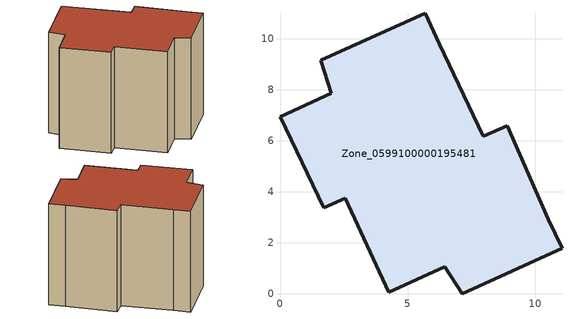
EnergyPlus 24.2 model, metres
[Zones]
Zone_0599100000195481
 floor ground (C_G): 2,7.87 1.6,9.15 5.69,11.01 6.24,9.81 7.96,6.19 8.91,6.6 10.52,2.93 11.05,1.79 7.15,0 6.46,1.07 4.27,0.06 2.55,3.75 1.71,3.38 0,6.95 z0
 wall outside (C_F): 10.52,2.93 8.91,6.6 7.96,6.19 6.24,9.81 5.69,11.01 1.6,9.15 2,7.87 0,6.95 1.71,3.38 2.55,3.75 4.27,0.06 6.46,1.07 7.15,0 11.05,1.79 10.52,2.93 z0:8.39
 roof outside (C_R): 2,7.87 0,6.95 1.71,3.38 2.55,3.75 4.27,0.06 6.46,1.07 7.15,0 11.05,1.79 10.52,2.93 8.91,6.6 7.96,6.19 6.24,9.81 5.69,11.01 1.6,9.15 z8.39
[BUILDING]
Pand.0599100000195481: North Axis=0; Terrain=City; Loads Convergence Tolerance Value=0.04; Temperature Convergence Tolerance Value=0.4; Solar Distribution=FullExterior; Maximum Number of Warmup Days=25; Minimum Number of Warmup Days=1
[Site:Location]
Rotterdam.The.Hague.AP_ZH_NLD Design_Conditions: Latitude=51.96; Longitude=4.45; Time Zone=1; Elevation=-4.5
[SITE:GROUNDTEMPERATURE:BUILDINGSURFACE]
18, 18, 18, 18, 18, 18, 18, 18, 18, 18, 18, 18
[MATERIAL] Thermal Absorptance=0.9; Solar Absorptance=0.7; Visible Absorptance=0.7
Name | Roughness | Thickness | Conductivity | Density | Specific Heat
G.TI.1946-1964 | MediumSmooth | 0.15 | 1 | 540 | 1210
F.TI.1946-1964 | Rough | 0.3 | 0.857143 | 1920 | 840
R.TI.1946-1964 | MediumRough | 0.2 | 0.277778 | 1500 | 1000
[CONSTRUCTION]
C_G: G.TI.1946-1964
C_F: F.TI.1946-1964
C_R: R.TI.1946-1964
[ZONE]
Zone_0599100000195481: Type=1; Multiplier=1; Ceiling Height=Autocalculate; Volume=Autocalculate; Floor Area=autocalculate; Part of Total Floor Area=Yes
[ZONEINFILTRATION:DESIGNFLOWRATE]
Infil_Zone_0599100000195481: Zone or ZoneList or Space or SpaceList=Zone_0599100000195481; Schedule=AlwaysOn; Design Flow Rate Calculation Method=Flow/Area; Flow Rate per Floor Area=0.003; Constant Term Coefficient=1; Temperature Term Coefficient=0; Velocity Term Coefficient=0; Velocity Squared Term Coefficient=0
[HVACTEMPLATE:ZONE:IDEALLOADSAIRSYSTEM]
Zone_0599100000195481: Maximum Heating Supply Air Temperature=50; Minimum Cooling Supply Air Temperature=13; Maximum Heating Supply Air Humidity Ratio=0.0156; Minimum Cooling Supply Air Humidity Ratio=0.0077; Heating Limit=NoLimit; Cooling Limit=NoLimit; Dehumidification Control Type=ConstantSensibleHeatRatio; Cooling Sensible Heat Ratio=0.7; Dehumidification Setpoint=60; Humidification Control Type=None; Humidification Setpoint=30; Outdoor Air Method=None; Outdoor Air Flow Rate per Person=0.00944; Outdoor Air Flow Rate per Zone Floor Area=0; Outdoor Air Flow Rate per Zone=0; Demand Controlled Ventilation Type=None; Outdoor Air Economizer Type=NoEconomizer; Heat Recovery Type=None; Sensible Heat Recovery Effectiveness=0.7; Latent Heat Recovery Effectiveness=0.65
[ZONECONTROL:THERMOSTAT]
ThermostatControl_Zone_0599100000195481: Zone or ZoneList=Zone_0599100000195481; Control Type Schedule=DualSetpointControlType; Control 1=Thermostat_Zone_0599100000195481; Temperature Difference Between Cutout And Setpoint=0
[THERMOSTATSETPOINT:DUALSETPOINT]
Thermostat_Zone_0599100000195481: Heating Setpoint Temperature Schedule=HeatingSetpoint_Zone_0599100000195481; Cooling Setpoint Temperature Schedule=CoolingSetpoint_Zone_0599100000195481
[SCHEDULE:COMPACT]
HeatingSetpoint_Zone_0599100000195481: Through: 12/31, For: AllDays, Until: 24:00, 21
CoolingSetpoint_Zone_0599100000195481: Through: 12/31, For: AllDays, Until: 24:00, 24
DualSetpointControlType: Through: 12/31, For: AllDays, Until: 24:00, 4
AlwaysOn: Through: 12/31, For: AllDays, Until: 24:00, 1
